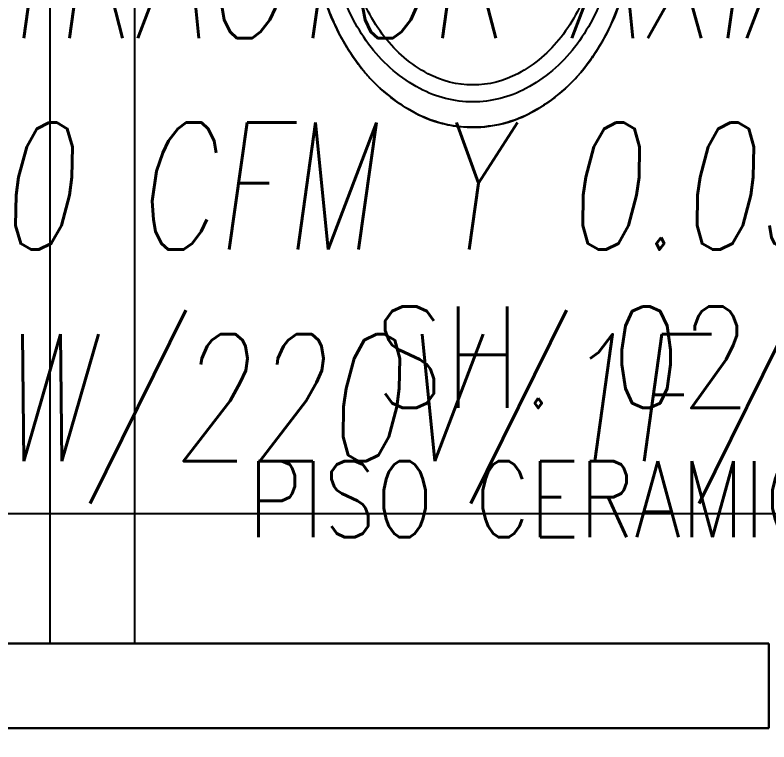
# Model space of a CAD drawing. Header units: millimetres. Extents: x -3 to 53, y -269 to 39.
# Drawn here: x 31.609 to 32.5, y -11.883 to -11.024 of the extents above; entities that cross this region are included whole.
import ezdxf
from ezdxf import colors
from ezdxf.entities.mleader import LeaderData, LeaderLine
from ezdxf.enums import TextEntityAlignment as Align
from ezdxf.math import Vec2, Vec3

# ---------------------------------------------------------------- set-up
doc = ezdxf.new("R2010")
doc.units = ezdxf.units.MM
doc.header["$LTSCALE"] = 15
doc.linetypes.add('CENTER', pattern=[2, 1.25, -0.25, 0.25, -0.25])
doc.layers.get('0').update_dxf_attribs({"color": 250})
for name, color, linetype in [('A-CORTE', 250, 'CENTER'), ('A-MURO BAJO', 251, 'Continuous'), ('A-SANITARIOS', 250, 'Continuous'), ('A-TEXTO-ACABADO PISO', 250, 'Continuous'), ('A-TEXTO-AMBIENTE', 252, 'Continuous'), ('L6 Linea fina', 141, 'Continuous')]:
    doc.layers.add(name, color=color, linetype=linetype)
doc.layers.add('A-MUROS', color=252, linetype='Continuous', lineweight=30)
doc.styles.add('JNV ING', font='romans.shx', dxfattribs={"width": 0.7, "oblique": 8, "height": 0.15})
doc.styles.add('ROMANS', font='romans.shx', dxfattribs={"width": 0.8})

# ---------------------------------------------------------------- blocks, each defined once
blk = doc.blocks.new('Cortes-Elev.')
at = {"layer": 'A-CORTE', "linetype": 'CENTER', "ltscale": 0.5}
blk.add_lwpolyline([(-1.966028483964124, 27.22835929616106), (51.86010596430447, 27.22835929614429)], dxfattribs=at)
blk = doc.blocks.new('SIFON JET_PLANTA')
at = {"extrusion": (-2.646977960169689e-23, 6.617444900424221e-24, -1)}
for p, q in [((-0.2006745375231755, 0.2491781027189663, -3.959764466473254e-09), (-0.1949999999999577, 0.2500000000000551, 9.1800217611641e-07)), ((-0.1949999999999914, 0.2500000000000142, -4.201118684080885e-09), (-0.1949999999999914, 0.2500000000000142, 9.180021761164091e-07)), ((-0.1949999999999914, 0.250000000000032, -4.201118684081732e-09), (-0.1605058142523461, 0.250000000000032, 9.167593999205773e-07)), ((-0.1605058142523799, 0.250000000000016, -5.44389487991362e-09), (-0.09749999999993442, 0.250000000000016, 9.144893905130537e-07)), ((-0.09749999999996817, 0.2500000000000124, -7.713904287437118e-09), (-0.03228240832191531, 0.2500000000000124, 9.121396939270839e-07)), ((-0.03228240832194906, 0.2500000000000124, -1.006360087340691e-08), (9.059419880941277e-14, 0.2500000000000124, 9.109766049096974e-07)), ((5.684341886080801e-14, 0.2500000000000107, -1.122668989079351e-08), (8.704148513061227e-14, -0.2499999999999467, 9.334299846912792e-07)), ((-0.2128690177697266, 0.2389832179059308, -3.062595536677235e-09), (-0.211049115157028, 0.2419342323874183, 9.189426102768251e-07)), ((-0.2110491151570617, 0.2419342323873774, -3.260684523665769e-09), (-0.2091421356236882, 0.2441421356238056, 9.187747547508898e-07)), ((-0.209142135623722, 0.2441421356237647, -3.428540049601001e-09), (-0.2076562230664241, 0.2454861233914141, 9.186608653103385e-07)), ((-0.2076562230664578, 0.2454861233913732, -3.542429490152305e-09), (-0.2054873268334223, 0.2470298554277655, 9.185133990765679e-07)), ((-0.2054873268334561, 0.2470298554277246, -3.689895723922894e-09), (-0.2006745375231418, 0.2491781027190072, 9.182435303340176e-07)), ((-0.214999999999975, 0.2277777561377246, -2.482618316187103e-09), (-0.2148648745153441, 0.23232093957016, 9.195117884602339e-07)), ((-0.2148648745153778, 0.2323209395701191, -2.691506340256937e-09), (-0.214189635780313, 0.2356354129057401, 9.193386183168464e-07)), ((-0.2141896357803468, 0.2356354129056992, -2.864676483644466e-09), (-0.2128690177696928, 0.2389832179059717, 9.191406992638137e-07)), ((-0.214999999999975, 0.223407229875134, -2.286352144148442e-09), (-0.214999999999975, 0.2277777561377654, 9.197206764843035e-07)), ((-0.214999999999975, 0.2181249999998869, -2.049144317183412e-09), (-0.214999999999975, 0.2234072298751748, 9.199169426563425e-07)), ((-0.432210441967305, 0.1909736947541507, 6.995914495634127e-09), (-0.2149999999999412, 0.2181249999999277, 9.201541504833075e-07)), ((-0.4864517377629998, 0.1866929083471245, 9.142387079796397e-09), (-0.476325640091158, 0.1879815781804677, 9.309229830721864e-07)), ((-0.4763256400911917, 0.1879815781804268, 8.719688271695474e-09), (-0.472601072678053, 0.1883752455952905, 9.307711139053948e-07)), ((-0.4726010726780867, 0.1883752455952497, 8.56781910490419e-09), (-0.4635665261400082, 0.1891519924890659, 9.304107309244032e-07)), ((-0.4635665261400419, 0.189151992489025, 8.207436123912353e-09), (-0.4548818271279345, 0.1896621040887752, 9.300749261766331e-07)), ((-0.4548818271279682, 0.1896621040887343, 7.871631376142573e-09), (-0.4489610642710851, 0.189877525156156, 9.298519356937922e-07)), ((-0.4489610642711188, 0.1898775251561151, 7.648640893301575e-09), (-0.4400000000002287, 0.1900000000001096, 9.295235814114594e-07)), ((-0.4400000000002624, 0.1900000000000688, 7.320286610968538e-09), (-0.4322104419672712, 0.1909736947541916, 9.291992092961248e-07)), ((-0.5346469604196571, 0.1760426435289304, 1.135706092843837e-08), (-0.526487400676082, 0.178387881251723, 9.331610614306326e-07)), ((-0.5264874006761158, 0.1783878812516821, 1.095776663014199e-08), (-0.5215876260469106, 0.1796871359188952, 9.329261842390465e-07)), ((-0.5215876260469443, 0.1796871359188543, 1.072288943855563e-08), (-0.5148298055683025, 0.1813470437631661, 9.326081685464604e-07)), ((-0.5148298055683362, 0.1813470437631253, 1.040487374596956e-08), (-0.5079056557306192, 0.1828912696060172, 9.322893551486932e-07)), ((-0.5079056557306529, 0.1828912696059763, 1.008606034820244e-08), (-0.5016115159153802, 0.184159423584294, 9.32005637604148e-07)), ((-0.501611515915414, 0.1841594235842532, 9.802342803657152e-09), (-0.486451737762966, 0.1866929083471653, 9.313456818802872e-07)), ((-0.5692866238860397, 0.1629336877654417, 1.319375920308261e-08), (-0.5517389661650203, 0.1702846322552549, 9.344347298871692e-07)), ((-0.551738966165054, 0.1702846322552141, 1.223143508667838e-08), (-0.5464986426603478, 0.1721905151990395, 9.341603414963225e-07)), ((-0.5464986426603815, 0.1721905151989986, 1.195704669583162e-08), (-0.5384560975291173, 0.1748689170809161, 9.337503017444218e-07)), ((-0.538456097529151, 0.1748689170808753, 1.154700694393088e-08), (-0.5346469604196233, 0.1760426435289713, 9.335603557289292e-07)), ((-0.5793675441900756, 0.1579944887979767, 1.377876376931944e-08), (-0.5692866238860059, 0.1629336877654826, 9.353970540035733e-07)), ((-0.5962729345985043, 0.1484216933026286, 1.48177240416003e-08), (-0.5908215224043545, 0.1516944642060611, 9.366776427186069e-07)), ((-0.5908215224043882, 0.1516944642060203, 1.447434791811636e-08), (-0.5862390028517996, 0.1543063381409215, 9.363952502959968e-07)), ((-0.5862390028518334, 0.1543063381408807, 1.419195549550596e-08), (-0.5793675441900419, 0.1579944887980176, 9.359820585698102e-07)), ((-0.6061118988537881, 0.1420332757134215, 1.545909098952834e-08), (-0.6000064650516954, 0.14607244169461, 9.372610298835744e-07)), ((-0.6000064650517292, 0.1460724416945691, 1.505773508308373e-08), (-0.5962729345984705, 0.1484216933026694, 9.370210188420911e-07)), ((-0.6205507553243628, 0.1314112223919199, 1.64563043393733e-08), (-0.6167766952966325, 0.1343502884256527, 9.383916412211593e-07)), ((-0.6167766952966662, 0.1343502884256118, 1.618834642066845e-08), (-0.6105566617372915, 0.1389316554945648, 9.37961807955421e-07)), ((-0.6105566617373253, 0.1389316554945239, 1.57585131549302e-08), (-0.6061118988537544, 0.1420332757134624, 9.376623857900189e-07)), ((-0.6298992223409527, 0.1234789033742931, 1.71493309832949e-08), (-0.6251309701958796, 0.1276461113572367, 9.389936966692759e-07)), ((-0.6251309701959133, 0.1276461113571958, 1.679040186878502e-08), (-0.620550755324329, 0.1314112223919608, 9.386595991398641e-07)), ((-0.6385900820804657, 0.1151612074384722, 1.783597100581711e-08), (-0.6326487525475919, 0.1209530367486469, 9.395651159113519e-07)), ((-0.6326487525476256, 0.120953036748606, 1.736182111086108e-08), (-0.629899222340919, 0.123478903374334, 9.393526257837857e-07)), ((-0.6502540225314011, 0.1022540882074008, 1.883582300418447e-08), (-0.6453440318672712, 0.1079603945630243, 9.406059661334024e-07)), ((-0.6453440318673049, 0.1079603945629835, 1.84026713329118e-08), (-0.638590082080432, 0.1151612074385131, 9.400392658063077e-07)), ((-0.657039121868662, 0.09359950184952837, 1.94689298612788e-08), (-0.6533798275589184, 0.09838663892809407, 9.413254107057363e-07)), ((-0.6533798275589522, 0.09838663892805322, 1.912211590524536e-08), (-0.6502540225313673, 0.1022540882074416, 9.41039117804675e-07)), ((-0.6533798275589522, 0.09838663892805322, 1.912211590524536e-08), (-0.6533798275589522, 0.09838663892805322, 9.413254107057363e-07)), ((-0.661076073914586, 0.08795338228764749, 1.986792440545632e-08), (-0.6570391218686282, 0.09359950184956922, 9.416722246617696e-07)), ((-0.657039121868662, 0.09359950184952837, 1.94689298612788e-08), (-0.657039121868662, 0.09359950184952837, 9.416722246617696e-07)), ((-0.6672217177311612, 0.07848716550355483, 2.051444028678013e-08), (-0.665045950806741, 0.08197191852906549, 9.424828563494476e-07)), ((-0.6650459508067748, 0.08197191852902463, 2.027956154895672e-08), (-0.6633960251196171, 0.08451387693294876, 9.423092607709916e-07)), ((-0.6633960251196509, 0.0845138769329079, 2.010596597050082e-08), (-0.6610760739145523, 0.08795338228768834, 9.420712192059469e-07)), ((-0.6721962315102399, 0.06986945408600498, 2.108065840074508e-08), (-0.6705432172124706, 0.07284284781284356, 9.43090871982242e-07)), ((-0.6705432172125043, 0.0728428478128027, 2.088757718175143e-08), (-0.668997039180498, 0.07552222456026314, 9.429148432709598e-07)), ((-0.6689970391805318, 0.07552222456022228, 2.071154847046897e-08), (-0.6672217177311275, 0.07848716550359569, 9.42717735087271e-07)), ((-0.6779093568584198, 0.05817468449884799, 2.181166834492942e-08), (-0.6744770829183153, 0.06551139883722534, 9.435618351557377e-07)), ((-0.6744770829183491, 0.06551139883718449, 2.135854035524681e-08), (-0.6721962315102061, 0.06986945408604583, 9.432839532012357e-07)), ((-0.6744770829183491, 0.06551139883718449, 2.135854035524681e-08), (-0.6744770829183491, 0.06551139883718449, 9.435618351557377e-07)), ((-0.6803809802886711, 0.05211752093962474, 2.21727249910074e-08), (-0.6793480505513276, 0.0547440756619384, 9.442208547484594e-07)), ((-0.6793480505513614, 0.05474407566189754, 2.201755994796859e-08), (-0.677909356858386, 0.05817468449888885, 9.4401496314542e-07)), ((-0.6837972814754067, 0.04210374216947699, 2.274549579399813e-08), (-0.6818840825752925, 0.04799985761498782, 9.446150853347706e-07)), ((-0.6818840825753263, 0.04799985761494696, 2.241179053427978e-08), (-0.6803809802886374, 0.0521175209396656, 9.44376019791498e-07)), ((-0.686677827458535, 0.03096837477901815, 2.334933101347806e-08), (-0.6854790619025373, 0.03605105680375509, 9.452811892252546e-07)), ((-0.685479061902571, 0.03605105680371423, 2.307789442476368e-08), (-0.683797281475373, 0.04210374216951784, 9.449487905944888e-07)), ((-0.685479061902571, 0.03605105680371423, 2.307789442476368e-08), (-0.685479061902571, 0.03605105680371423, 9.452811892252546e-07)), ((-0.6837972814754067, 0.04210374216947699, 2.274549579399813e-08), (-0.6837972814754067, 0.04210374216947699, 9.449487905944888e-07)), ((-0.6880761442770851, 0.02362342492043723, 2.372954826656674e-08), (-0.6872176454231145, 0.02836738070304001, 9.456888768990482e-07)), ((-0.6872176454231482, 0.02836738070299916, 2.348558209855728e-08), (-0.6866778274585013, 0.030968374779059, 9.455526258139689e-07)), ((-0.6893244322047245, 0.01402889697449616, 2.420538145550129e-08), (-0.6887081006285545, 0.0193795422157006, 9.46146190571126e-07)), ((-0.6887081006285882, 0.01937954221565974, 2.39428957706354e-08), (-0.6880761442770513, 0.02362342492047809, 9.459328430670576e-07)), ((-0.6880761442770851, 0.02362342492043723, 2.372954826656674e-08), (-0.6880761442770851, 0.02362342492043723, 9.459328430670576e-07)), ((-0.689932559385408, 0.004437134855475477, 2.465802636364231e-08), (-0.6896819424369713, 0.00963181731628282, 9.466190154375188e-07)), ((-0.6896819424370051, 0.009631817316241964, 2.4415720637028e-08), (-0.6893244322046908, 0.01402889697453702, 9.464086762559919e-07)), ((-0.689999999999996, -9.769962616701378e-14, 2.485971350067397e-08), (-0.6899325593853742, 0.004437134855516334, 9.468613211641331e-07)), ((-0.6898532902499763, -0.006543534352083213, 2.514827668197098e-08), (-0.6899999999999622, -5.684341886080801e-14, 9.470630083011648e-07)), ((-0.6895744057913245, -0.01113969130800463, 2.534462738898351e-08), (-0.6898532902499426, -0.006543534352042357, 9.473515714824618e-07)), ((-0.6890810221542818, -0.01635535855068504, 2.556107019676452e-08), (-0.6895744057912907, -0.01113969130796377, 9.475479221894743e-07)), ((-0.6881392445905501, -0.02323531089944275, 2.583609566354295e-08), (-0.689081022154248, -0.01635535855064418, 9.477643649972554e-07)), ((-0.6875842686250504, -0.02644919196552031, 2.596042565725919e-08), (-0.6881392445905163, -0.0232353108994019, 9.480393904640336e-07)), ((-0.686975773950472, -0.02956231566071743, 2.607830276137511e-08), (-0.6875842686250166, -0.02644919196547946, 9.4816372045775e-07)), ((-0.6864237303585874, -0.0321167233824724, 2.617312359340855e-08), (-0.6869757739504383, -0.02956231566067657, 9.482815975618659e-07)), ((-0.685479061902571, -0.0360510568036787, 2.631576670452678e-08), (-0.6864237303585536, -0.03211672338243154, 9.483764183938994e-07)), ((-0.6838467937407007, -0.04193899442068805, 2.652136661521325e-08), (-0.6854790619025373, -0.03605105680363785, 9.485190615050177e-07)), ((-0.6826559691388336, -0.04572229387378179, 2.664835862623646e-08), (-0.6838467937406669, -0.04193899442064719, 9.487246614157039e-07)), ((-0.681446687797024, -0.04923834812206529, 2.676268455115037e-08), (-0.6826559691387999, -0.04572229387374094, 9.488516534267274e-07)), ((-0.6803351011540482, -0.05223741957428452, 2.685731425426718e-08), (-0.6814466877969902, -0.04923834812202443, 9.489659793516409e-07)), ((-0.67919610117624, -0.05511826337670733, 2.694564707347984e-08), (-0.6803351011540144, -0.05223741957424366, 9.490606090547578e-07)), ((-0.6779453077829043, -0.05809186057153326, 2.703411739005449e-08), (-0.6791961011762062, -0.05511826337666648, 9.491489418739704e-07)), ((-0.6770086684826833, -0.0602055197395206, 2.709528919924458e-08), (-0.6779453077828705, -0.0580918605714924, 9.492374121905451e-07)), ((-0.6751289865412922, -0.06419658017617458, 2.720679253772563e-08), (-0.6770086684826495, -0.06020551973947974, 9.492985839997352e-07)), ((-0.6721962315104406, -0.06986945408560175, 2.735587995163361e-08), (-0.6751289865412584, -0.06419658017613372, 9.494100873382163e-07)), ((-0.670619194114483, -0.07270872040325571, 2.742656379882476e-08), (-0.6721962315104069, -0.06986945408556089, 9.495591747521245e-07)), ((-0.6678606003128404, -0.07743331251718821, 2.753934173023307e-08), (-0.6706191941144493, -0.07270872040321485, 9.496298585993156e-07)), ((-0.6646272464921932, -0.082624907222689, 2.765598631001996e-08), (-0.6678606003128067, -0.07743331251714736, 9.497426365307237e-07)), ((-0.6622868145222309, -0.08617729402970298, 2.773119007249726e-08), (-0.6646272464921594, -0.08262490722264815, 9.498592811105106e-07)), ((-0.6598588953123485, -0.08969911109426576, 2.780186900672743e-08), (-0.6622868145221972, -0.08617729402966212, 9.499344848729881e-07)), ((-0.6553642676983547, -0.09582717273824493, 2.791512539063984e-08), (-0.6598588953123148, -0.0896991110942249, 9.500051638072183e-07)), ((-0.6494434143341632, -0.1032260914563832, 2.803406697292936e-08), (-0.6553642676983209, -0.09582717273820407, 9.501184201911307e-07)), ((-0.6458446976926258, -0.1073977953622673, 2.809174806172316e-08), (-0.6494434143341294, -0.1032260914563423, 9.5023736177342e-07)), ((-0.6399777867095651, -0.1137381125316246, 2.816509474565847e-08), (-0.645844697692592, -0.1073977953622265, 9.502950428622137e-07)), ((-0.6379225331375835, -0.1158359474849924, 2.818525386772901e-08), (-0.6399777867095313, -0.1137381125315837, 9.503683895461493e-07)), ((-0.63469012710752, -0.1190161023226501, 2.821160534853464e-08), (-0.6379225331375498, -0.1158359474849515, 9.503885486682198e-07)), ((-0.6335485140986403, -0.1201059301727483, 2.821941530122897e-08), (-0.6346901271074863, -0.1190161023226093, 9.504149001490255e-07)), ((-0.63469012710752, -0.1190161023226501, 2.821160534853464e-08), (-0.63469012710752, -0.1190161023226501, 9.504149001490255e-07)), ((-0.6318208694930227, -0.1217234182699762, 2.82298068851963e-08), (-0.6335485140986066, -0.1201059301727074, 9.504227101017198e-07)), ((-0.6304617984256247, -0.1229696400006883, 2.823680527733785e-08), (-0.631820869492989, -0.1217234182699354, 9.504331016856871e-07)), ((-0.6318208694930227, -0.1217234182699762, 2.82298068851963e-08), (-0.6318208694930227, -0.1217234182699762, 9.504331016856871e-07)), ((-0.6288280823495445, -0.1244380444330169, 2.824388610763963e-08), (-0.6304617984255909, -0.1229696400006475, 9.504401000778285e-07)), ((-0.627638451715054, -0.1254874278227724, 2.824814982427811e-08), (-0.6288280823495107, -0.124438044432976, 9.504471809081305e-07)), ((-0.626179869014214, -0.1267517640900557, 2.825237641967766e-08), (-0.6276384517150202, -0.1254874278227316, 9.50451444624769e-07)), ((-0.6245350826081548, -0.1281487522339404, 2.825585132772356e-08), (-0.6261798690141802, -0.1267517640900149, 9.504556712201683e-07)), ((-0.6234529324212357, -0.1290516241632229, 2.825740805629358e-08), (-0.6245350826081211, -0.1281487522338995, 9.504591461282144e-07)), ((-0.6245350826081548, -0.1281487522339404, 2.825585132772356e-08), (-0.6245350826081548, -0.1281487522339404, 9.504591461282144e-07)), ((-0.6222829730395798, -0.1300135533783564, 2.825845321645505e-08), (-0.6234529324212019, -0.1290516241631821, 9.504607028567844e-07)), ((-0.6214806101715862, -0.1306648526919094, 2.825879297114416e-08), (-0.622282973039546, -0.1300135533783155, 9.504617480169459e-07)), ((-0.6203979421668073, -0.1315330250057816, 2.82587727961907e-08), (-0.6214806101715524, -0.1306648526918686, 9.504620877716348e-07)), ((-0.6193213470099028, -0.1323843678142733, 2.825821565871216e-08), (-0.6203979421667736, -0.1315330250057407, 9.504620675966813e-07)), ((-0.6178925493098895, -0.1334961309336755, 2.825666379944005e-08), (-0.6193213470098691, -0.1323843678142325, 9.50461510459203e-07)), ((-0.6167766952963785, -0.134350288425793, 2.825481861980753e-08), (-0.6178925493098557, -0.1334961309336347, 9.504599585999308e-07)), ((-0.6153056217651773, -0.1354600052935613, 2.825165173224983e-08), (-0.6167766952963447, -0.1343502884257521, 9.504581134202982e-07)), ((-0.6141810390095799, -0.1362972554330586, 2.824873281410063e-08), (-0.6153056217651436, -0.1354600052935204, 9.504549465327406e-07)), ((-0.6119534370047486, -0.1379278241292194, 2.824169905507923e-08), (-0.6141810390095461, -0.1362972554330177, 9.504520276145912e-07)), ((-0.6085559143320012, -0.1403450718644681, 2.822784193350091e-08), (-0.6119534370047148, -0.1379278241291786, 9.504449938555701e-07)), ((-0.6069589112985891, -0.1414529215459037, 2.82200541367332e-08), (-0.6085559143319674, -0.1403450718644272, 9.504311367339918e-07)), ((-0.6058190295435946, -0.1422327887822572, 2.821400713727438e-08), (-0.6069589112985554, -0.1414529215458629, 9.50423348937224e-07)), ((-0.6039324972326181, -0.1434964848964739, 2.820278657286452e-08), (-0.6058190295435608, -0.1422327887822163, 9.504173019377652e-07)), ((-0.6020382360644678, -0.1447559619786727, 2.819109808572418e-08), (-0.6039324972325844, -0.1434964848964331, 9.504060813733554e-07)), ((-0.6003545606320841, -0.1458488198479291, 2.817951437263294e-08), (-0.6020382360644341, -0.1447559619786318, 9.50394392886215e-07)), ((-0.5987195168356045, -0.146892351041199, 2.816746768667584e-08), (-0.6003545606320504, -0.1458488198478882, 9.503828091731238e-07)), ((-0.596426023868668, -0.1483271153577004, 2.814926703029597e-08), (-0.5987195168355708, -0.1468923510411582, 9.503707624871666e-07)), ((-0.5950203802234899, -0.1491899730229491, 2.813737184113239e-08), (-0.5964260238686343, -0.1483271153576595, 9.503525618307869e-07)), ((-0.5936265433446302, -0.1500333877737194, 2.812502891459335e-08), (-0.5950203802234562, -0.1491899730229083, 9.503406666416232e-07)), ((-0.591803279221633, -0.151118549303888, 2.810807040290164e-08), (-0.5936265433445964, -0.1500333877736786, 9.503283237150842e-07)), ((-0.589649673813506, -0.1523742707860407, 2.808686946175351e-08), (-0.5918032792215993, -0.1511185493038472, 9.503113652033925e-07)), ((-0.5871020871220995, -0.1538239022398233, 2.806018180672045e-08), (-0.5896496738134722, -0.1523742707859999, 9.502901642622443e-07)), ((-0.5833383464295618, -0.1558960293745919, 2.801763212564823e-08), (-0.5871020871220658, -0.1538239022397825, 9.502634766072113e-07)), ((-0.5780851987597568, -0.1586533477230514, 2.795219095769196e-08), (-0.5833383464295281, -0.155896029374551, 9.502209269261391e-07)), ((-0.5758551172461264, -0.1597776236744686, 2.79223318989569e-08), (-0.5780851987597231, -0.1586533477230105, 9.501554857581828e-07)), ((-0.5738019249249557, -0.1607888515609552, 2.789376928265503e-08), (-0.5758551172460926, -0.1597776236744277, 9.501256266994475e-07)), ((-0.5701751445080934, -0.1625201120284849, 2.784084686703321e-08), (-0.573801924924922, -0.1607888515609144, 9.500970640831459e-07)), ((-0.5675206036379414, -0.1637435206566877, 2.780014687181731e-08), (-0.5701751445080596, -0.1625201120284441, 9.500441416675238e-07)), ((-0.5659175369425373, -0.164464703317206, 2.77747766470381e-08), (-0.5675206036379077, -0.1637435206566469, 9.500034416723082e-07)), ((-0.5643638531226607, -0.1651511427938441, 2.774962541285597e-08), (-0.5659175369425036, -0.1644647033171651, 9.49978071447529e-07)), ((-0.5614030384546052, -0.1664255209373113, 2.770017968635115e-08), (-0.5643638531226269, -0.1651511427938033, 9.499529202133468e-07)), ((-0.5597879627215399, -0.1671022193504879, 2.767237914971464e-08), (-0.5614030384545714, -0.1664255209372705, 9.49903474486842e-07)), ((-0.5567837164978986, -0.1683267732967924, 2.761913120311406e-08), (-0.5597879627215061, -0.167102219350447, 9.498756739502055e-07)), ((-0.5542599550127232, -0.1693215216444433, 2.757287460992193e-08), (-0.5567837164978648, -0.1683267732967515, 9.498224260036049e-07)), ((-0.5509595690538625, -0.1705762700116864, 2.751031310565623e-08), (-0.5542599550126894, -0.1693215216444024, 9.497761694104127e-07)), ((-0.5491110235095409, -0.1712564991909034, 2.747425954077591e-08), (-0.5509595690538287, -0.1705762700116455, 9.497136079061471e-07)), ((-0.5464654464370966, -0.1722021797022677, 2.742141062860887e-08), (-0.5491110235095071, -0.1712564991908625, 9.496775543412665e-07)), ((-0.5448715340302499, -0.1727562536923344, 2.73888659108735e-08), (-0.5464654464370629, -0.1722021797022268, 9.496247054290997e-07)), ((-0.5427723222940095, -0.1734681511094109, 2.734520331942132e-08), (-0.5448715340302162, -0.1727562536922935, 9.495921607113643e-07)), ((-0.5412394318687621, -0.1739752837544817, 2.731274915274605e-08), (-0.5427723222939758, -0.1734681511093701, 9.495484981199122e-07)), ((-0.5384560975291528, -0.1748689170808415, 2.725259977277297e-08), (-0.5412394318687284, -0.1739752837544408, 9.495160439532369e-07)), ((-0.5351533924545393, -0.1758895127052984, 2.717943967316116e-08), (-0.5384560975285897, -0.1748689170809676, 9.494558945732523e-07)), ((-0.5384560975286234, -0.1748689170810085, 2.725259977276138e-08), (-0.5384560975286234, -0.1748689170810085, 9.494558945732636e-07)), ((-0.5320595838921651, -0.1768111126866945, 2.710936024268324e-08), (-0.5351533924545055, -0.1758895127052575, 9.493827344736519e-07)), ((-0.5295692091748609, -0.1775289582753832, 2.705187172138512e-08), (-0.5320595838921314, -0.1768111126866536, 9.493126550431741e-07)), ((-0.5267012421251263, -0.1783293271099691, 2.698448493975855e-08), (-0.5295692091748272, -0.1775289582753423, 9.49255166521876e-07)), ((-0.5238420334428611, -0.1790994117894442, 2.691605374631788e-08), (-0.5267012421250925, -0.1783293271099282, 9.491877797402494e-07)), ((-0.5267012421251263, -0.1783293271099691, 2.698448493975855e-08), (-0.5267012421251263, -0.1783293271099691, 9.491877797402494e-07)), ((-0.5217330945473755, -0.179649728174665, 2.686478461867758e-08), (-0.5238420334428273, -0.1790994117894034, 9.491193485468087e-07)), ((-0.5177102066111399, -0.1806581262686304, 2.676512960864445e-08), (-0.5217330945473417, -0.1796497281746241, 9.490680794191684e-07)), ((-0.5151304930052749, -0.1812764118060528, 2.669995141563581e-08), (-0.5177102066111061, -0.1806581262685896, 9.489684244091353e-07)), ((-0.5117511578319984, -0.1820530673352501, 2.661307588392227e-08), (-0.5151304930052412, -0.181276411806012, 9.489032462161267e-07)), ((-0.5093515742608314, -0.1825817740042552, 2.655036482182427e-08), (-0.5117511578319647, -0.1820530673352092, 9.488163706844131e-07)), ((-0.5066197257854679, -0.1831607982914196, 2.647794233145057e-08), (-0.5093515742607977, -0.1825817740042144, 9.487536596223152e-07)), ((-0.5022170271248463, -0.1840429912004655, 2.635893581814185e-08), (-0.5066197257854341, -0.1831607982913788, 9.486812371319412e-07)), ((-0.4973845327091819, -0.184939414917233, 2.622508343772264e-08), (-0.5022170271248125, -0.1840429912004247, 9.485622306186325e-07)), ((-0.4950185326224759, -0.1853510551841211, 2.61583252677824e-08), (-0.4973845327091482, -0.1849394149171921, 9.484283782382135e-07)), ((-0.4973845327091819, -0.184939414917233, 2.622508343772264e-08), (-0.4973845327091819, -0.184939414917233, 9.484283782382135e-07)), ((-0.4936322137527611, -0.1855839649652751, 2.611883740448157e-08), (-0.4950185326224421, -0.1853510551840802, 9.48361620068273e-07)), ((-0.4915561192845637, -0.1859213483981694, 2.605918948570524e-08), (-0.4936322137527274, -0.1855839649652342, 9.483221322049724e-07)), ((-0.4883773329170431, -0.186411495478513, 2.596667327471117e-08), (-0.4915561192845299, -0.1859213483981286, 9.482624842861959e-07)), ((-0.4861710798785577, -0.1867329505178024, 2.590162063619447e-08), (-0.4883773329170094, -0.1864114954784721, 9.48169968075202e-07)), ((-0.482379965094573, -0.1872496175366205, 2.578823403230739e-08), (-0.4861710798785239, -0.1867329505177615, 9.481049154366853e-07)), ((-0.4812123981290171, -0.1873996734484074, 2.575290678857124e-08), (-0.4823799650945393, -0.1872496175365796, 9.479915288327982e-07)), ((-0.4784655984097395, -0.1877359104666017, 2.566904283674267e-08), (-0.4812123981289833, -0.1873996734483665, 9.479562015890619e-07)), ((-0.4760831043526306, -0.188008523113778, 2.559544713273929e-08), (-0.4784655984097057, -0.1877359104665608, 9.478723376372335e-07)), ((-0.473477374897934, -0.188286493872809, 2.551404919196339e-08), (-0.4760831043525968, -0.1880085231137372, 9.477987419332301e-07)), ((-0.4694569532411084, -0.1886741291949683, 2.538660659391199e-08), (-0.4734773748979002, -0.1882864938727682, 9.477173439924543e-07)), ((-0.4651118553798419, -0.1890369641650267, 2.524635267295835e-08), (-0.4694569532410746, -0.1886741291949274, 9.475899013944028e-07)), ((-0.4639231279697302, -0.1891261001656268, 2.520752733285396e-08), (-0.4651118553798081, -0.1890369641649858, 9.474496474734492e-07)), ((-0.4651118553798419, -0.1890369641650267, 2.524635267295835e-08), (-0.4651118553798419, -0.1890369641650267, 9.474496474734492e-07)), ((-0.4618997463822261, -0.1892678333868965, 2.514099256679302e-08), (-0.4639231279696965, -0.189126100165586, 9.474108221333446e-07)), ((-0.4591747631283489, -0.1894388507389362, 2.505049515119853e-08), (-0.4618997463821923, -0.1892678333868556, 9.473442873672839e-07)), ((-0.4568088409443885, -0.1895688704977267, 2.497109312353752e-08), (-0.4591747631283152, -0.1894388507388953, 9.472537899516894e-07)), ((-0.4550217793499662, -0.1896557155434166, 2.491060777885496e-08), (-0.4568088409443547, -0.1895688704976859, 9.471743879240284e-07)), ((-0.4518108786426467, -0.1897872096384088, 2.480082859073221e-08), (-0.4550217793499325, -0.1896557155433758, 9.471139025793456e-07)), ((-0.4489813006263805, -0.1898749299486351, 2.470282217515992e-08), (-0.4518108786426129, -0.1897872096383679, 9.47004123391223e-07)), ((-0.4467311796758633, -0.189930900528914, 2.462426699172246e-08), (-0.4489813006263468, -0.1898749299485942, 9.469061169756508e-07)), ((-0.4428065726070525, -0.1899937610747742, 2.448569187349893e-08), (-0.4467311796758295, -0.1899309005288732, 9.468275617922131e-07)), ((-0.4400000000000013, -0.1900000000000386, 2.438485524496632e-08), (-0.4428065726070187, -0.1899937610747333, 9.466889866739898e-07)), ((-0.2149999999999768, -0.2181249999998567, 1.754142954223564e-08), (-0.4399999999999675, -0.1899999999999977, 9.465881500454572e-07)), ((-0.2149999999999768, -0.2269573117009198, 1.793806004018215e-08), (-0.2149999999999768, -0.2181249999998158, 9.397447243427263e-07)), ((-0.2149999999999768, -0.2300000000000022, 1.807469731205466e-08), (-0.2149999999999768, -0.226957311700879, 9.40141354840673e-07)), ((-0.214695445550209, -0.2334769849839446, 1.821986477933241e-08), (-0.214999999999943, -0.2299999999999613, 9.402779921125455e-07)), ((-0.2137821787714209, -0.236872391184896, 1.833943777288396e-08), (-0.2146954455501753, -0.2334769849839038, 9.404231595798232e-07)), ((-0.2126248424157993, -0.2394533025878864, 1.841364096647326e-08), (-0.2137821787713872, -0.2368723911848551, 9.405427325733745e-07)), ((-0.2137821787714209, -0.236872391184896, 1.833943777288396e-08), (-0.2137821787714209, -0.236872391184896, 9.405427325733745e-07)), ((-0.210784895309601, -0.2422815748202272, 1.847435884394304e-08), (-0.2126248424157655, -0.2394533025878456, 9.406169357669638e-07)), ((-0.2126248424157993, -0.2394533025878864, 1.841364096647326e-08), (-0.2126248424157993, -0.2394533025878864, 9.406169357669638e-07)), ((-0.2091421356237255, -0.2441421356237345, 1.849872431778531e-08), (-0.2107848948612876, -0.2422815753963388, 9.406776536541562e-07)), ((-0.2107848948613213, -0.2422815753963796, 1.847435885366533e-08), (-0.2107848953095672, -0.2422815748201863, 9.406776536444339e-07)), ((-0.210784895309601, -0.2422815748202272, 1.847435884394304e-08), (-0.210784895309601, -0.2422815748202272, 9.406776536444339e-07)), ((-0.2089551674391092, -0.2439551674392266, 1.848359198609606e-08), (-0.2091421356236918, -0.2441421356236937, 9.407020191182762e-07)), ((-0.2066631592050463, -0.2462471756732612, 1.850394086901055e-08), (-0.2089551674390755, -0.2439551674391858, 9.406868867865869e-07)), ((-0.2089551674391092, -0.2439551674392266, 1.848359198609606e-08), (-0.2089551674391092, -0.2439551674392266, 9.406868867865869e-07)), ((-0.2029210535074544, -0.2483645558435832, 1.846420283306158e-08), (-0.2066631592050125, -0.2462471756732203, 9.407072356695014e-07)), ((-0.2066631592050463, -0.2462471756732612, 1.850394086901055e-08), (-0.2066631592050463, -0.2462471756732612, 9.407072356695014e-07)), ((-0.1995164343200937, -0.2494833729377746, 1.839178172160033e-08), (-0.2029210535074206, -0.2483645558435423, 9.406674976335524e-07)), ((-0.2029210535074544, -0.2483645558435832, 1.846420283306158e-08), (-0.2029210535074544, -0.2483645558435832, 9.406674976335524e-07)), ((-0.194999999999995, -0.2499999999999858, 1.825226109750127e-08), (-0.1995164343200599, -0.2494833729377337, 9.405950765220912e-07)), ((5.329070518200751e-14, -0.2499999999999876, 1.122668989078864e-08), (-0.1949999999999612, -0.2499999999999876, 9.404555558979921e-07))]:
    blk.add_line(p, q, dxfattribs=at)
for p, q in [((-0.1949999999999932, 0.2500000000000302, -4.201118684081573e-09), (8.881784197001252e-14, 0.2500000000000302, 9.109766049096966e-07)), ((5.506706202140776e-14, 0.2500000000000284, -1.12266898907942e-08), (6.039613253960852e-14, -0.2499999999999307, 9.334299846912799e-07)), ((-0.2091421356237504, 0.2441421356238926, -3.428540049605766e-09), (-0.1920710678117779, 0.2270710678117904, 9.189263149220095e-07)), ((-0.2150000000000034, -0.2299999999999862, 1.807469731205487e-08), (-0.2150000000000034, 0.2300000000000892, 9.196208827134887e-07)), ((-0.1850000000000307, 0.2300000000000626, -3.663269195726677e-09), (6.039613253960852e-14, 0.2300000000000626, 9.118747401009601e-07)), ((-0.2150000000000034, 0.2181249999999029, -2.049144317182988e-09), (-0.4399999999999924, 0.1900000000001221, 9.295235814114502e-07)), ((-0.1950000000000216, -0.2199999999997697, 1.690505831059759e-08), (-0.1950000000000216, 0.219999999999871, 9.193493789033141e-07)), ((-0.2650000000000734, 0.0717757025072654, 6.324356912100475e-09), (-0.2650000000000734, 0.102805074353979, 9.271342231716766e-07)), ((-0.2549999999999688, -0.05620467877176338, 1.171125542008789e-08), (-0.2549999999999688, 0.05620467877186108, 9.288666102287191e-07)), ((-0.2650000000000716, -0.1028050743538813, 1.416421388295445e-08), (-0.2650000000000716, -0.07177570250717125, 9.349740801425307e-07)), ((-0.2150000000000034, -0.2181249999998407, 1.754142954223585e-08), (-0.4399999999999658, -0.1899999999999853, 9.465881500454563e-07)), ((-0.2091421356237504, -0.2441421356238305, 1.849872431779045e-08), (-0.1920710678118027, -0.2270710678116483, 9.393203666139541e-07)), ((2.664535259100376e-14, -0.2299999999999898, 1.032855469952651e-08), (-0.1849999999999969, -0.2299999999999898, 9.391971350038211e-07)), ((2.664535259100376e-14, -0.2499999999999716, 1.122668989078896e-08), (-0.1949999999999878, -0.2499999999999716, 9.404555558979924e-07))]:
    blk.add_line(p, q)
at = {"elevation": 1.012229226096041e-06}
for points in [[(-0.2650000000001054, 0.1028050743539612, 0.0362001238062295), (-0.284436508139045, 0.1202081528018031, 0.0872500004776699), (-0.3534839931899185, 0.1564917694982508, 0.0775977326505121), (-0.4400000000000599, 0.1700000000001207, 0.0775977326505191), (-0.5265160068102048, 0.1564917694982686, 0.0872500004776694), (-0.5955634918610144, 0.1202081528018208, 0.1056010989446651), (-0.6442582377491703, 0.06268647242184322, 0.1236400727066803), (-0.6600000000000268, 5.329070518200751e-14, 0.1236400727067141), (-0.6442582377491721, -0.06268647242170644, 0.1056010989446773), (-0.595563491861018, -0.1202081528016805, 0.0872500004776694), (-0.5265160068102048, -0.1564917694981069, 0.0775977326505156), (-0.4400000000000581, -0.1700000000000212, 0.0775977326505156)], [(-0.2550000000000008, 0.05620467877184332, 0.1002681760473576), (-0.2966654581605379, 0.1043824527737858, 0.0872500004776735), (-0.3595807883551778, 0.1374436964011405, 0.0775977326505081), (-0.4400000000000599, 0.1500000000001389, 0.0775977326505443), (-0.5204192116449402, 0.1374436964011565, 0.087250000477633), (-0.5833345418395819, 0.1043824527738018, 0.1056010989445935), (-0.6266310367385035, 0.05323756854211403, 0.1236400727067874), (-0.6400000000000432, 6.750155989720952e-14, 0.1236400727066504), (-0.6266310367385071, -0.05323756854152073, 0.1056010989447271), (-0.5833345418395819, -0.1043824527736703, 0.08725000047765101), (-0.520419211644942, -0.1374436964009949, 0.0775977326505277), (-0.4400000000000546, -0.1500000000000394, 0.0775977326505277)], [(-0.4400000000000546, -0.1500000000000394, 0.0775977326505277), (-0.359580788355176, -0.1374436964010126, 0.0872500004776513), (-0.2966654581605344, -0.104382452773681, 0.1002681760473668), (-0.254999999999999, -0.05620467877174029, 0.1236400727066794)], [(-0.4400000000000581, -0.1700000000000212, 0.0775977326505156), (-0.353483993189915, -0.1564917694981194, 0.0872500004776697), (-0.2844365081390414, -0.1202081528016947, 0.0362001238062331), (-0.2650000000001018, -0.1028050743538564, 0.123640072706704)]]:
    blk.add_lwpolyline(points, format="xyb", dxfattribs=at)
for centre, radius, start, end in [((-0.19500000000005, 0.230000000000075, -3.302983492818279e-09), 0.02, 90, 180.0000000000001), ((-0.1850000000000591, 0.2199999999998727, -3.214201600085341e-09), 0.01, 90, 180.0000000000001), ((-0.4400000000004169, -0.1378864065417815, 2.204460263357887e-08), 0.327886406541854, 89.99999999994331, 107.474122250932), ((-0.4613003139555474, -0.07022389754957636, 1.977351846937455e-08), 0.2569503896131621, 107.4741222509867, 127.2348339815738), ((-0.4939316565654206, -0.02728792043135186, 1.902106348922078e-08), 0.2030217084535122, 127.2348339815695, 151.4088276363044), ((-0.5439995959370965, 1.56319401867222e-13, 1.959952768039342e-08), 0.1460004040629419, 151.4088276363586, 180.0000000000476), ((-0.5439995959371586, -7.993605777301127e-14, 1.959952768040629e-08), 0.14600040406288, 179.9999999999549, 208.5911723636442), ((-0.493931656565346, 0.02728792043143713, 1.657023932563532e-08), 0.2030217084535747, 208.5911723636813, 232.765166018416), ((-0.4613003139555492, 0.07022389754965452, 1.346646310367689e-08), 0.2569503896131776, 232.7651660184266, 252.5258777490127), ((-0.4400000000003015, 0.1378864065419432, 9.660539222366363e-09), 0.3278864065419906, 252.5258777490529, 270.0000000000404), ((-0.1850000000000573, -0.2199999999997235, 1.654477260768877e-08), 0.01, 180.0000000000001, 269.9999999999999), ((-0.1950000000000482, -0.229999999999956, 1.735412590623861e-08), 0.02, 180.0000000000001, 269.9999999999999)]:
    blk.add_arc(centre, radius, start, end)
blk = doc.blocks.new('Vent SSHH G1')
at = {"layer": 'L6 Linea fina'}
ml = blk.add_multileader_mtext('Standard', dxfattribs=at)
ml.set_content('{\\LEA-01}\\PEXTRACTOR AXIAL\\P100 CFM Y 0.05" C.A.\\P18W/220V/1F/60Hz', color=12, style='JNV ING')
ml.set_leader_properties(color=256, linetype='ByLayer', lineweight=-1)
ml.build(insert=Vec2(0, 0))
ml.multileader.update_dxf_attribs({"dogleg_length": 0.05, "arrow_head_size": 0.15})
ctx = ml.context
ctx.base_point, ctx.char_height, ctx.arrow_head_size, ctx.landing_gap_size, ctx.plane_origin = Vec3(27.08829523499082, -1.309413802345389, -8.775907187189881e-07), 0.15, 0.15, 0.07, Vec3(29.49542019230028, -1.911928529045909, -8.775907187189881e-07)
notes = []
notes.append((ctx, [(1, (1, 1, 0), (27.03829523499082, -1.309413802345389, -8.775907187189881e-07), (1, 0), 0.05, [(0, [(26.62538905262486, -1.490186448409965, -8.775907187189881e-07)], 0, [])])]))
ctx.mtext.insert, ctx.mtext.flow_direction = Vec3(27.15829523499082, -1.209413802345388, -8.775907187189881e-07), 5
for ctx, leaders in notes:
    for number, flags, end, landing, length, lines in leaders:
        leader = LeaderData()
        leader.index, (leader.has_last_leader_line, leader.has_dogleg_vector, leader.attachment_direction) = number, flags
        leader.last_leader_point, leader.dogleg_vector, leader.dogleg_length = Vec3(end), Vec3(landing), length
        for number, points, colour, breaks in lines:
            line = LeaderLine()
            line.index, line.vertices, line.color, line.breaks = number, Vec3.list(points), colors.encode_raw_color(colour), breaks
            leader.lines.append(line)
        ctx.leaders.append(leader)

msp = doc.modelspace()

# ---------------------------------------------------------------- linework, layer by layer
at = {"layer": 'A-MURO BAJO'}
for p, q in [((31.64999099012971, -10.4670094169023, -3.623963265058815e-06), (31.64999099012971, -11.76700984342531, -3.631653581201208e-06)), ((31.74999098985404, -10.4670094169023, -3.624363885305413e-06), (31.7499909900896, -11.76700984342577, -3.631653581201193e-06))]:
    msp.add_line(p, q, dxfattribs=at)
at = {"layer": 'A-MUROS'}
for p, q in [((32.49999093560041, -11.76700984342577), (30.84999098992489, -11.76700984342577)), ((32.49999093560041, -11.76700984342577), (32.49999093560041, -11.86700984342585)), ((30.74999098992521, -11.86700984342585), (32.49999093559995, -11.86700984342585))]:
    msp.add_line(p, q, dxfattribs=at)

# ---------------------------------------------------------------- block references
at = {"layer": 'A-CORTE'}
msp.add_blockref('Cortes-Elev.', (1.929490281327162e-06, -38.84197416088224), dxfattribs=at)
at = {"layer": 'A-SANITARIOS', "extrusion": (-4.490676040026023e-08, -3.602856924745126e-08, 0.9999999999999984), "xscale": -1, "rotation": 269.9999986687766}
msp.add_blockref('SIFON JET_PLANTA', (32.14999098978561, -10.46700943422415, -4.698231542368276e-06), dxfattribs=at)
at = {"layer": 'L6 Linea fina'}
msp.add_blockref('Vent SSHH G1', (4.249217348488787, -9.442029092145216, 8.775907187189881e-07), dxfattribs=at)

# ---------------------------------------------------------------- texts
at = {"layer": 'A-TEXTO-ACABADO PISO', "insert": (32.25594311731527, -11.55143835408452), "char_height": 0.09, "attachment_point": 2, "rotation": 359.9999777300434, "style": 'ROMANS'}
msp.add_mtext_dynamic_manual_height_columns('PISO CERAMICO', width=1.202250403832295, gutter_width=12.5, heights=[0], dxfattribs=at)
at = {"layer": 'A-TEXTO-AMBIENTE', "style": 'ROMANS', "width": 0.8}
msp.add_text('SH. 02', height=0.12, dxfattribs=at).set_placement((32.25620358086928, -11.48863225109076), align=Align.CENTER)

doc.saveas('drawing.dxf')
